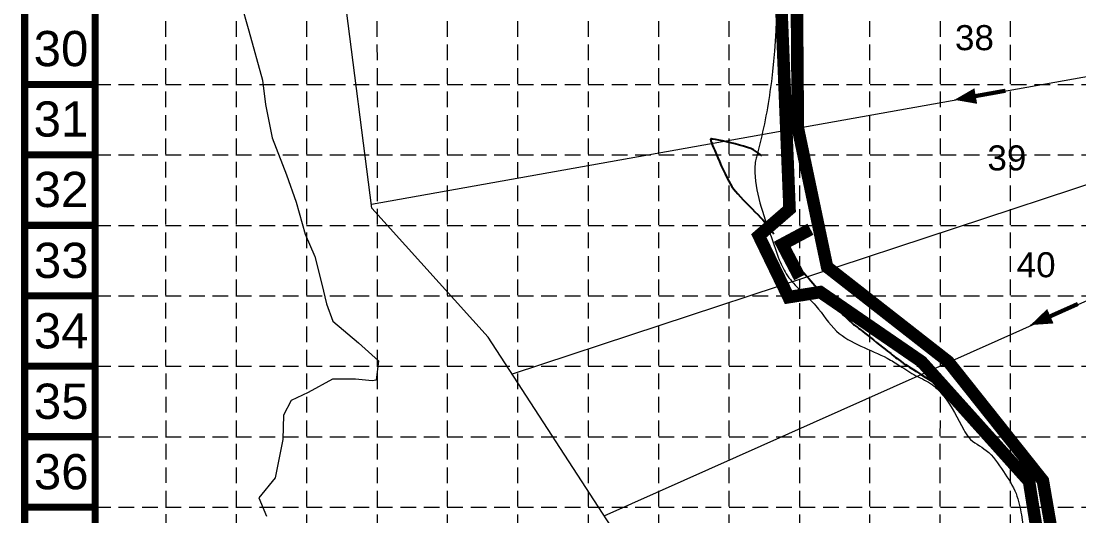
# Model space of a CAD drawing. Extents: x 2510300 to 2511653, y 7110042 to 7112204.
# Drawn here: x 2510300 to 2510807, y 7110950 to 7111187 of the extents above; entities that cross this region are included whole.
import ezdxf
from ezdxf.enums import TextEntityAlignment as Align

# ---------------------------------------------------------------- set-up
doc = ezdxf.new("R2010")
doc.units = 0
doc.header["$LTSCALE"] = 100
doc.header["$MEASUREMENT"] = 0
for name, pattern in [('DASHED', [0.75, 0.5, -0.25]), ('HIDDEN', [0.375, 0.25, -0.125]), ('HIDDEN2', [0.1875, 0.125, -0.0625])]:
    doc.linetypes.add(name, pattern=pattern)
for name, color, linetype in [('BASE', 7, 'Continuous'), ('CONT-MNR', 12, 'Continuous'), ('GRID', 254, 'DASHED'), ('LIMITS OF DISTURBANCE', 1, 'Continuous'), ('new', 7, 'Continuous'), ('SILT FENCE', 200, 'Continuous')]:
    doc.layers.add(name, color=color, linetype=linetype)
doc.styles.get("Standard").update_dxf_attribs({"font": 'ARIAL.TTF'})

msp = doc.modelspace()

# ---------------------------------------------------------------- linework, layer by layer
at = {"layer": 'BASE', "const_width": 3.373669407720818}
for points in [[(2511651.416529063, 7110043.53276356), (2511651.416529063, 7112202.681184501), (2510301.948765975, 7112202.681184501), (2510301.948765975, 7110043.53276356)], [(2511617.679834986, 7110077.269457637), (2511617.679834986, 7112168.944490424), (2510335.685460052, 7112168.944490424), (2510335.685460052, 7110077.269457637)]]:
    msp.add_lwpolyline(points, close=True, dxfattribs=at)
for points in [[(2510335.685460052, 7111156.843668108), (2510301.948765975, 7111156.843668108)], [(2510335.685460052, 7111123.106974031), (2510301.948765975, 7111123.106974031)], [(2510335.685460052, 7111089.370279954), (2510301.948765975, 7111089.370279954)], [(2510335.685460052, 7111055.633585877), (2510301.948765975, 7111055.633585877)], [(2510335.685460052, 7111021.896891799), (2510301.948765975, 7111021.896891799)], [(2510335.685460052, 7110988.160197722), (2510301.948765975, 7110988.160197722)], [(2510335.685460052, 7110954.423503645), (2510301.948765975, 7110954.423503645)]]:
    msp.add_lwpolyline(points, dxfattribs=at)
at = {"layer": 'CONT-MNR', "extrusion": (0.9947301883316655, -0.1025273252438065, 0), "elevation": 1768314.828620005}
msp.add_lwpolyline([(7331064.512530634, 682), (7331064.339874012, 682)], dxfattribs=at)
at = {"layer": 'CONT-MNR', "extrusion": (0.9872265105151194, 0.159322995628819, 0), "elevation": 3611527.648521391}
msp.add_lwpolyline([(6620295.290427409, 682), (6620295.002383071, 682)], dxfattribs=at)
at = {"layer": 'CONT-MNR', "extrusion": (0.9055377248236347, -0.4242657527084119, 0), "elevation": -743538.4723025169}
msp.add_lwpolyline([(7504571.690523779, 682), (7504571.590717852, 682)], dxfattribs=at)
at = {"layer": 'CONT-MNR', "extrusion": (0.9518717704736347, 0.306496545780517, 0), "elevation": 4569335.2240264}
msp.add_lwpolyline([(5999384.4255127, 682), (5999383.985986651, 682)], dxfattribs=at)
at = {"layer": 'CONT-MNR', "elevation": 682}
for points in [[(2510630.651986298, 7111130.721115917), (2510630.620506648, 7111130.684031851)], [(2510630.786204061, 7111130.739812962), (2510630.676087627, 7111130.731943831)], [(2510630.91720651, 7111129.264685078), (2510631.08708057, 7111128.810297113)], [(2510631.984167415, 7111126.567219694), (2510632.557220988, 7111125.180843138)], [(2510644.407745043, 7111127.839735995), (2510642.327290795, 7111128.389385994)], [(2510646.392912779, 7111127.268214902), (2510644.407745043, 7111127.839735995)], [(2510648.212805304, 7111126.68547364), (2510646.392912779, 7111127.268214902)], [(2510649.797433917, 7111126.102163129), (2510648.212805304, 7111126.68547364)], [(2510633.234255096, 7111123.567396038), (2510633.99545067, 7111121.782241292)], [(2510655.162000753, 7111122.680362402), (2510653.524450891, 7111123.923551694)], [(2510635.691049946, 7111117.918260461), (2510636.585815514, 7111115.950160171)], [(2510636.585815514, 7111115.950160171), (2510637.485466277, 7111114.03180383)], [(2510637.485466277, 7111114.03180383), (2510638.370183168, 7111112.218554337)], [(2510638.370183168, 7111112.218554337), (2510639.22014712, 7111110.565774589)], [(2510642.476749742, 7111105.694166665), (2510643.591208866, 7111104.407009227)], [(2510643.591208866, 7111104.407009227), (2510644.828566658, 7111103.04598762)], [(2510644.828566658, 7111103.04598762), (2510646.158820008, 7111101.632055114)], [(2510646.158820008, 7111101.632055114), (2510647.551965808, 7111100.186164988)], [(2510648.978000945, 7111098.729270512), (2510650.406922312, 7111097.282324962)], [(2510651.808726797, 7111095.866281615), (2510653.153411292, 7111094.50209374)], [(2510653.153411292, 7111094.50209374), (2510654.410972686, 7111093.210714615)], [(2510654.410972686, 7111093.210714615), (2510655.551407869, 7111092.013097513)], [(2510656.544713732, 7111090.930195709), (2510657.360887165, 7111089.982962476)], [(2510658.170670162, 7111088.971460927), (2510659.044779171, 7111087.833235803)], [(2510659.044779171, 7111087.833235803), (2510659.968774192, 7111086.594136393)], [(2510677.716033389, 7111063.72129781), (2510678.604692794, 7111062.72287382)], [(2510679.536968577, 7111061.682801528), (2510680.500999249, 7111060.614816913)], [(2510684.437441078, 7111056.338474859), (2510685.382323884, 7111055.336968351)], [(2510685.382323884, 7111055.336968351), (2510686.287792654, 7111054.389965408)], [(2510691.836782024, 7111048.812016141), (2510693.08827062, 7111047.579612797)], [(2510694.301403561, 7111046.391962294), (2510695.43950118, 7111045.284932062)], [(2510699.073315934, 7111041.904368924), (2510699.590096842, 7111041.494842835)], [(2510702.180332643, 7111039.575756449), (2510702.68017938, 7111039.18173173)], [(2510711.508692312, 7111032.135125376), (2510712.913819029, 7111031.015383794)], [(2510716.213057242, 7111028.40237505), (2510716.835906328, 7111027.918874634)], [(2510716.835906328, 7111027.918874634), (2510717.616486222, 7111027.328400319)], [(2510722.619643025, 7111023.63479685), (2510722.89104047, 7111023.415187282)], [(2510723.180667073, 7111023.189572884), (2510723.521489127, 7111022.940842696)], [(2510723.878443418, 7111022.707011353), (2510724.67691251, 7111022.194757395)], [(2510725.862126241, 7111021.438573675), (2510727.379314453, 7111020.472953046)], [(2510727.379314453, 7111020.472953046), (2510729.173706983, 7111019.332388358)], [(2510731.19053367, 7111018.051372468), (2510733.375024354, 7111016.664398226)], [(2510735.672408872, 7111015.205958486), (2510738.027917065, 7111013.710546099)], [(2510738.027917065, 7111013.710546099), (2510740.38677877, 7111012.21265392)]]:
    msp.add_lwpolyline(points, dxfattribs=at)
at = {"layer": 'CONT-MNR', "extrusion": (0.4098080105891057, -0.9121718009547323, 0), "elevation": -5457696.363890296}
msp.add_lwpolyline([(5204324.843635999, 682), (5204324.817214081, 682)], dxfattribs=at)
at = {"layer": 'CONT-MNR', "extrusion": (-0.06847705726821608, -0.9976526913850758, 0), "elevation": -7266359.329491789}
msp.add_lwpolyline([(2017788.566312261, 682), (2017788.254018766, 682)], dxfattribs=at)
at = {"layer": 'CONT-MNR', "extrusion": (-0.1295265229536766, -0.9915759576812715, 0), "elevation": -7376419.568834783}
msp.add_lwpolyline([(1568402.069725235, 682), (1568401.398923161, 682)], dxfattribs=at)
at = {"layer": 'CONT-MNR', "extrusion": (-0.162519573544084, -0.9867053198473439, 0), "elevation": -7424617.227706558}
msp.add_lwpolyline([(1321556.997334488, 682), (1321555.798992277, 682)], dxfattribs=at)
at = {"layer": 'CONT-MNR', "extrusion": (-0.1830013092702267, -0.9831126694359008, 0), "elevation": -7450491.542508531}
msp.add_lwpolyline([(1166890.409473716, 682), (1166888.876530071, 682)], dxfattribs=at)
at = {"layer": 'CONT-MNR', "extrusion": (-0.1978886784492002, -0.9802245002761506, 0), "elevation": -7467330.137666331}
msp.add_lwpolyline([(1053775.049815931, 682), (1053773.252561014, 682)], dxfattribs=at)
at = {"layer": 'CONT-MNR', "extrusion": (0.9324220700666078, 0.3613711156867716, 0), "elevation": 4910724.393167019}
msp.add_lwpolyline([(5723304.861283896, 682), (5723304.373860274, 682)], dxfattribs=at)
at = {"layer": 'CONT-MNR', "extrusion": (0.9343984659828108, 0.3562295703180324, 0), "elevation": 4879124.196985163}
msp.add_lwpolyline([(5750266.818369986, 682), (5750266.419196027, 682)], dxfattribs=at)
at = {"layer": 'CONT-MNR', "extrusion": (0.9288205112466805, 0.3705299689464469, 0), "elevation": 4966811.980980516}
msp.add_lwpolyline([(5674697.839262282, 682), (5674697.014402406, 682)], dxfattribs=at)
at = {"layer": 'CONT-MNR', "extrusion": (0.9262390572310603, 0.3769366111957245, 0), "elevation": 5005889.352101048}
msp.add_lwpolyline([(5640255.24725615, 682), (5640254.055400653, 682)], dxfattribs=at)
at = {"layer": 'CONT-MNR', "extrusion": (0.9221072730847801, 0.3869343315397988, 0), "elevation": 5066611.009402284}
msp.add_lwpolyline([(5585770.31880142, 682), (5585768.569062375, 682)], dxfattribs=at)
at = {"layer": 'CONT-MNR', "extrusion": (-0.2109930583327501, -0.9774875596831873, 0), "elevation": -7480767.72855215}
msp.add_lwpolyline([(953718.6325476628, 682), (953716.6413391102, 682)], dxfattribs=at)
at = {"layer": 'CONT-MNR', "extrusion": (-0.2241077123365061, -0.9745643812859662, 0), "elevation": -7492906.779570607}
msp.add_lwpolyline([(853121.7027667096, 682), (853119.587912921, 682)], dxfattribs=at)
at = {"layer": 'CONT-MNR', "extrusion": (-0.2384924279422123, -0.9711443568359076, 0), "elevation": -7504701.390417892}
msp.add_lwpolyline([(742245.8531883664, 682), (742243.6848680268, 682)], dxfattribs=at)
at = {"layer": 'CONT-MNR', "extrusion": (-0.4088868929728914, -0.912585069325033, 0), "elevation": -7516079.301937365}
msp.add_lwpolyline([(-616463.3360846025, 682), (-616464.7380097993, 682)], dxfattribs=at)
at = {"layer": 'CONT-MNR', "extrusion": (0.5132280502695373, 0.8582522755090891, 0), "elevation": 7391676.223696901}
msp.add_lwpolyline([(1494855.845488294, 682), (1494857.09075542, 682)], dxfattribs=at)
at = {"layer": 'CONT-MNR', "extrusion": (-0.5738828855801408, -0.8189373807796365, 0), "elevation": -7264386.289656664}
msp.add_lwpolyline([(-2024884.295606843, 682), (-2024885.979359054, 682)], dxfattribs=at)
at = {"layer": 'CONT-MNR', "extrusion": (0.9172817647989188, 0.3982388277998279, 0), "elevation": 5134883.585012749}
msp.add_lwpolyline([(5523070.39873165, 682), (5523068.325759566, 682)], dxfattribs=at)
at = {"layer": 'CONT-MNR', "extrusion": (0.9141833226823372, 0.4053009406965176, 0), "elevation": 5177324.059763732}
msp.add_lwpolyline([(5483304.545876834, 682), (5483302.399172457, 682)], dxfattribs=at)
at = {"layer": 'CONT-MNR', "extrusion": (0.8749089230641425, 0.4842874934816535, 0), "elevation": 5640402.568071393}
msp.add_lwpolyline([(5005702.911930108, 682), (5005701.269533895, 682)], dxfattribs=at)
at = {"layer": 'CONT-MNR', "extrusion": (0.850478890439439, 0.5260091794987048, 0), "elevation": 5875755.012888817}
msp.add_lwpolyline([(4727228.507088647, 682), (4727227.136388479, 682)], dxfattribs=at)
at = {"layer": 'CONT-MNR', "extrusion": (0.8102752812361544, 0.5860494591906649, 0), "elevation": 6201771.104889923}
msp.add_lwpolyline([(4290595.358810722, 682), (4290594.0301644, 682)], dxfattribs=at)
at = {"layer": 'CONT-MNR', "extrusion": (0.7784153243080221, 0.6277496179866915, 0), "elevation": 6418316.460736757}
msp.add_lwpolyline([(3959340.321185532, 682), (3959338.789432555, 682)], dxfattribs=at)
at = {"layer": 'CONT-MNR', "extrusion": (0.7146348249745318, 0.6994977247522829, 0), "elevation": 6768394.574579766}
msp.add_lwpolyline([(3325647.586661405, 682), (3325645.548005542, 682)], dxfattribs=at)
at = {"layer": 'CONT-MNR', "extrusion": (0.7106707883110702, 0.703524719282359, 0), "elevation": 6787078.623198204}
msp.add_lwpolyline([(3287344.48864043, 682), (3287342.496095681, 682)], dxfattribs=at)
at = {"layer": 'CONT-MNR', "extrusion": (0.7369351652061624, 0.6759634326519196, 0), "elevation": 6657028.530629571}
msp.add_lwpolyline([(3543302.422731976, 682), (3543300.953265116, 682)], dxfattribs=at)
at = {"layer": 'CONT-MNR', "extrusion": (0.7806497443799604, 0.6249687804998764, 0), "elevation": 6404153.261679177}
msp.add_lwpolyline([(3982188.108375864, 682), (3982186.812658347, 682)], dxfattribs=at)
at = {"layer": 'CONT-MNR', "extrusion": (0.8076488772480082, 0.5896637101603183, 0), "elevation": 6220881.409301762}
msp.add_lwpolyline([(4262816.03162924, 682), (4262814.404530581, 682)], dxfattribs=at)
at = {"layer": 'CONT-MNR', "extrusion": (0.7724285014609658, 0.6351017321112947, 0), "elevation": 6455567.701070158}
msp.add_lwpolyline([(3898262.910733159, 682), (3898261.790292117, 682)], dxfattribs=at)
at = {"layer": 'CONT-MNR', "extrusion": (0.7682290753127818, 0.6401750446901755, 0), "elevation": 6481101.005452026}
msp.add_lwpolyline([(3855661.951712119, 682), (3855660.839825153, 682)], dxfattribs=at)
at = {"layer": 'CONT-MNR', "extrusion": (0.7643883884177111, 0.6447560714349067, 0), "elevation": 6504034.300275045}
msp.add_lwpolyline([(3816847.989569162, 682), (3816846.87759775, 682)], dxfattribs=at)
at = {"layer": 'CONT-MNR', "extrusion": (0.7610043323296553, 0.6487467966591401, 0), "elevation": 6523916.364268812}
msp.add_lwpolyline([(3782763.214663006, 682), (3782762.093982108, 682)], dxfattribs=at)
at = {"layer": 'CONT-MNR', "extrusion": (0.7558793844081915, 0.6547108951489149, 0), "elevation": 6553460.398725392}
msp.add_lwpolyline([(3731343.195900559, 682), (3731342.031977419, 682)], dxfattribs=at)
at = {"layer": 'CONT-MNR', "extrusion": (0.7542035652492488, 0.6566406796455135, 0), "elevation": 6562975.786679664}
msp.add_lwpolyline([(3714580.108265239, 682), (3714578.909831482, 682)], dxfattribs=at)
at = {"layer": 'CONT-MNR', "extrusion": (0.7520806178612442, 0.659071122290644, 0), "elevation": 6574928.79031143}
msp.add_lwpolyline([(3693380.437518219, 682), (3693379.275515875, 682)], dxfattribs=at)
at = {"layer": 'CONT-MNR', "extrusion": (0.7494088845252648, 0.6621074865870332, 0), "elevation": 6589812.714043749}
msp.add_lwpolyline([(3666757.077350998, 682), (3666755.818972929, 682)], dxfattribs=at)
at = {"layer": 'CONT-MNR', "extrusion": (0.744641611770601, 0.6674645084344798, 0), "elevation": 6615937.747606134}
msp.add_lwpolyline([(3619404.346644358, 682), (3619402.949902253, 682)], dxfattribs=at)
at = {"layer": 'CONT-MNR', "extrusion": (0.7398919560134564, 0.6727257193140318, 0), "elevation": 6641425.673997568}
msp.add_lwpolyline([(3572417.201624705, 682), (3572415.739031489, 682)], dxfattribs=at)
at = {"layer": 'CONT-MNR', "extrusion": (0.7372995032689655, 0.6755660163739269, 0), "elevation": 6655114.372374778}
msp.add_lwpolyline([(3546849.571989855, 682), (3546848.103656689, 682)], dxfattribs=at)
at = {"layer": 'CONT-MNR', "extrusion": (0.7344353409670429, 0.6786786647144757, 0), "elevation": 6670057.59455651}
msp.add_lwpolyline([(3518666.00647197, 682), (3518664.550515763, 682)], dxfattribs=at)
at = {"layer": 'CONT-MNR', "extrusion": (0.7311790598808123, 0.6821855923367273, 0), "elevation": 6686820.067027865}
msp.add_lwpolyline([(3486704.163669571, 682), (3486702.738199194, 682)], dxfattribs=at)
at = {"layer": 'CONT-MNR', "extrusion": (0.7168309815076215, 0.6972469748595689, 0), "elevation": 6757898.877401372}
msp.add_lwpolyline([(3346855.678928153, 682), (3346854.398073789, 682)], dxfattribs=at)
at = {"layer": 'CONT-MNR', "extrusion": (0.7120356915987031, 0.7021432716259244, 0), "elevation": 6780677.232617924}
msp.add_lwpolyline([(3300461.765593647, 682), (3300460.28709978, 682)], dxfattribs=at)
at = {"layer": 'CONT-MNR', "extrusion": (0.7086374532341573, 0.7055727885015178, 0), "elevation": 6796532.789865201}
msp.add_lwpolyline([(3267684.788340661, 682), (3267683.163451547, 682)], dxfattribs=at)
at = {"layer": 'CONT-MNR', "extrusion": (0.7059855085262561, 0.7082262786362307, 0), "elevation": 6808743.684875341}
msp.add_lwpolyline([(3242162.959212222, 682), (3242161.239195707, 682)], dxfattribs=at)
at = {"layer": 'CONT-MNR', "extrusion": (-0.7037323463237853, -0.7104651889696073, 0), "elevation": -6819007.695195736}
msp.add_lwpolyline([(-3220517.678904152, 682), (-3220515.915039294, 682)], dxfattribs=at)
at = {"layer": 'CONT-MNR', "extrusion": (0.6995619899775973, 0.7145719153301396, 0), "elevation": 6837740.342021264}
msp.add_lwpolyline([(3180547.826727624, 682), (3180546.129021746, 682)], dxfattribs=at)
at = {"layer": 'CONT-MNR', "extrusion": (-0.694432097657729, -0.7195582406884703, 0), "elevation": -6860318.735314256}
msp.add_lwpolyline([(-3131546.50040244, 682), (-3131545.073995833, 682)], dxfattribs=at)
at = {"layer": 'CONT-MNR', "extrusion": (-0.6905222894591264, -0.7233111140858589, 0), "elevation": -6877189.242647806}
msp.add_lwpolyline([(-3094319.928737271, 682), (-3094318.714891732, 682)], dxfattribs=at)
at = {"layer": 'CONT-MNR', "extrusion": (-0.6841418269148483, -0.7293489978505584, 0), "elevation": -6904105.486119489}
msp.add_lwpolyline([(-3033787.669738062, 682), (-3033786.719694062, 682)], dxfattribs=at)
at = {"layer": 'CONT-MNR', "extrusion": (-0.6705561474805904, -0.7418587824350323, 0), "elevation": -6958953.561112504}
msp.add_lwpolyline([(-2905770.08008839, 682), (-2905769.444981475, 682)], dxfattribs=at)
at = {"layer": 'CONT-MNR', "extrusion": (-0.6440500306066484, -0.7649833711104936, 0), "elevation": -7056844.623125335}
msp.add_lwpolyline([(-2659224.454267709, 682), (-2659223.71520475, 682)], dxfattribs=at)
at = {"layer": 'CONT-MNR', "extrusion": (0.6010189171899158, 0.7992347972779095, 0), "elevation": 7192369.756594684}
msp.add_lwpolyline([(2267231.981406222, 682), (2267231.369325633, 682)], dxfattribs=at)
at = {"layer": 'CONT-MNR', "extrusion": (-0.5882127908893329, -0.808706196732894, 0), "elevation": -7227568.925330738}
msp.add_lwpolyline([(-2152386.635162361, 682), (-2152386.038386337, 682)], dxfattribs=at)
at = {"layer": 'CONT-MNR', "extrusion": (-0.5855217975585616, -0.8106566625790421, 0), "elevation": -7234682.489027114}
msp.add_lwpolyline([(-2128353.239387531, 682), (-2128352.626252503, 682)], dxfattribs=at)
at = {"layer": 'CONT-MNR', "extrusion": (-0.5926514644346075, -0.8054590254653028, 0), "elevation": -7215622.343614408}
msp.add_lwpolyline([(-2192101.688572863, 682), (-2192101.027493068, 682)], dxfattribs=at)
at = {"layer": 'CONT-MNR', "extrusion": (-0.6066383808455338, -0.7949779084258312, 0), "elevation": -7176207.674130517}
msp.add_lwpolyline([(-2317877.507150436, 682), (-2317876.766364386, 682)], dxfattribs=at)
at = {"layer": 'CONT-MNR', "extrusion": (-0.6222619183626102, -0.7828091114414064, 0), "elevation": -7128900.92948301}
msp.add_lwpolyline([(-2459527.948611295, 682), (-2459526.935466614, 682)], dxfattribs=at)
at = {"layer": 'CONT-MNR', "extrusion": (0.6234559533709727, 0.7818584745376185, 0), "elevation": 7125138.781654606}
msp.add_lwpolyline([(2470404.531818836, 682), (2470403.208182689, 682)], dxfattribs=at)
at = {"layer": 'CONT-MNR', "extrusion": (-0.6239933869908032, -0.7814296212658859, 0), "elevation": -7123438.526872523}
msp.add_lwpolyline([(-2475301.642771243, 682), (-2475300.074826474, 682)], dxfattribs=at)
at = {"layer": 'CONT-MNR', "extrusion": (0.6242114736963766, 0.7812554230888884, 0), "elevation": 7122747.348776579}
msp.add_lwpolyline([(2477288.257765724, 682), (2477286.511696648, 682)], dxfattribs=at)
at = {"layer": 'CONT-MNR', "extrusion": (0.6242255089793093, 0.7812442088998307, 0), "elevation": 7122702.842762792}
msp.add_lwpolyline([(2477414.472638109, 682), (2477412.614629479, 682)], dxfattribs=at)
at = {"layer": 'CONT-MNR', "extrusion": (-0.6240729628343152, -0.7813660710954882, 0), "elevation": -7123186.41012974}
msp.add_lwpolyline([(-2476021.89327345, 682), (-2476019.989510049, 682)], dxfattribs=at)
at = {"layer": 'CONT-MNR', "extrusion": (0.6237498137475044, 0.7816240591550095, 0), "elevation": 7124209.638158956}
msp.add_lwpolyline([(2473074.332379316, 682), (2473072.449045688, 682)], dxfattribs=at)
at = {"layer": 'CONT-MNR', "extrusion": (-0.6223678603223456, -0.7827248855362817, 0), "elevation": -7128567.961618461}
msp.add_lwpolyline([(-2460479.679646784, 682), (-2460478.035723503, 682)], dxfattribs=at)
at = {"layer": 'CONT-MNR', "extrusion": (-0.6209913457828978, -0.7838174203618757, 0), "elevation": -7132880.974929379}
msp.add_lwpolyline([(-2447946.556847486, 682), (-2447945.131901222, 682)], dxfattribs=at)
at = {"layer": 'CONT-MNR', "extrusion": (-0.6185362911566803, -0.7857562322515416, 0), "elevation": -7140503.97945529}
msp.add_lwpolyline([(-2425619.362284933, 682), (-2425618.22249016, 682)], dxfattribs=at)
at = {"layer": 'CONT-MNR', "extrusion": (0.5966255599143708, 0.8025197450884706, 0), "elevation": 7204698.14262794}
msp.add_lwpolyline([(2227720.199801577, 682), (2227719.205648179, 682)], dxfattribs=at)
at = {"layer": 'CONT-MNR', "extrusion": (-0.5917827726422767, -0.8060974817004575, 0), "elevation": -7217980.648146855}
msp.add_lwpolyline([(-2184299.326689847, 682), (-2184298.350194664, 682)], dxfattribs=at)
at = {"layer": 'CONT-MNR', "extrusion": (0.5883717199242344, 0.8085905757510401, 0), "elevation": 7227144.909596986}
msp.add_lwpolyline([(2153782.805988574, 682), (2153781.880244877, 682)], dxfattribs=at)
at = {"layer": 'CONT-MNR', "extrusion": (0.5862652311982547, 0.8101191756081676, 0), "elevation": 7232726.01906381}
msp.add_lwpolyline([(2134964.698804678, 682), (2134963.856928927, 682)], dxfattribs=at)
at = {"layer": 'CONT-MNR', "extrusion": (-0.5856380191583715, -0.8105727052623095, 0), "elevation": -7234376.325617498}
msp.add_lwpolyline([(-2129365.050098395, 682), (-2129364.325220181, 682)], dxfattribs=at)
at = {"layer": 'CONT-MNR', "extrusion": (-0.5872883980479761, -0.8093777471108543, 0), "elevation": -7230022.589991957}
msp.add_lwpolyline([(-2144100.417047045, 682), (-2144099.842299294, 682)], dxfattribs=at)
at = {"layer": 'CONT-MNR', "extrusion": (0.5942278928378195, 0.8042967184898402, 0), "elevation": 7211314.411759187}
msp.add_lwpolyline([(2206203.80751555, 682), (2206203.416012862, 682)], dxfattribs=at)
at = {"layer": 'CONT-MNR', "extrusion": (-0.6128796858694721, -0.7901762402455146, 0), "elevation": -7157732.817412954}
msp.add_lwpolyline([(-2374289.361599, 682), (-2374288.939113499, 682)], dxfattribs=at)
at = {"layer": 'CONT-MNR', "extrusion": (0.6276898115914359, 0.7784635511212505, 0), "elevation": 7111627.718933186}
msp.add_lwpolyline([(2509011.406743356, 682), (2509011.039180124, 682)], dxfattribs=at)
at = {"layer": 'CONT-MNR', "extrusion": (0.6145331927556603, 0.7888909652173325, 0), "elevation": 7152744.680045969}
msp.add_lwpolyline([(2389273.318189132, 682), (2389272.951057785, 682)], dxfattribs=at)
at = {"layer": 'CONT-MNR', "extrusion": (-0.5479684398449873, -0.8364990071326149, 0), "elevation": -7324160.880664672}
msp.add_lwpolyline([(-1796398.413685328, 682), (-1796397.986961222, 682)], dxfattribs=at)
at = {"layer": 'CONT-MNR', "extrusion": (-0.5378657931877209, -0.8430304789973752, 0), "elevation": -7345241.366830827}
msp.add_lwpolyline([(-1708158.166150591, 682), (-1708156.760253934, 682)], dxfattribs=at)
at = {"layer": 'CONT-MNR', "extrusion": (-0.5361545922282254, -0.8441198097619705, 0), "elevation": -7348691.262393732}
msp.add_lwpolyline([(-1693249.438010339, 682), (-1693247.048744428, 682)], dxfattribs=at)
at = {"layer": 'CONT-MNR', "extrusion": (0.5359512770916286, 0.8442489138778044, 0), "elevation": 7349098.854266047}
msp.add_lwpolyline([(1691474.537803018, 682), (1691471.816585992, 682)], dxfattribs=at)
at = {"layer": 'CONT-MNR', "extrusion": (0.5362257153144316, 0.8440746307261735, 0), "elevation": 7348548.567354446}
msp.add_lwpolyline([(1693855.345520427, 682), (1693852.611822512, 682)], dxfattribs=at)
at = {"layer": 'CONT-MNR', "extrusion": (-0.536485908895697, -0.8439092780366607, 0), "elevation": -7348026.021735559}
msp.add_lwpolyline([(-1696118.009232296, 682), (-1696115.40082603, 682)], dxfattribs=at)
at = {"layer": 'GRID', "color": 252, "linetype": 'HIDDEN', "lineweight": 0, "ltscale": 0.3}
for p, q in [((2510774.262483056, 7110212.157380112), (2510774.262483056, 7112168.944490424)), ((2510369.730118748, 7110212.22098106), (2510369.547540114, 7112167.676928658)), ((2510403.609924451, 7110212.215654446), (2510403.190460545, 7112167.661735814)), ((2510437.24564817, 7110212.210366207), (2510436.934770114, 7112167.572832601)), ((2510471.162046438, 7110212.20503384), (2510470.627668361, 7112167.520625851)), ((2510504.591212152, 7110212.199778076), (2510504.448760892, 7112167.781545321)), ((2510538.120006982, 7110212.194506648), (2510538.225776636, 7112167.718843891)), ((2510572.111010675, 7110212.189162551), (2510571.929460961, 7112167.594501291)), ((2510605.967568333, 7110212.183839593), (2510605.622943745, 7112167.623344203)), ((2510639.436076547, 7110212.178577644), (2510639.443646586, 7112167.603008776)), ((2510673.265679867, 7110212.173258922), (2510673.229597377, 7112167.595053643)), ((2510706.793740293, 7110212.16798761), (2510706.861077605, 7112167.590812598)), ((2510740.5399701, 7110212.162681997), (2510740.745536609, 7112167.546110211)), ((2510335.685460052, 7111156.843668108), (2511617.679834986, 7111156.843668108)), ((2510335.685460052, 7111123.106974031), (2511617.679834986, 7111123.106974031)), ((2510335.685460052, 7111089.370279954), (2511617.679834986, 7111089.370279954)), ((2510335.685460052, 7111055.633585877), (2511617.679834986, 7111055.633585877)), ((2510335.685460052, 7111021.896891799), (2511617.679834986, 7111021.896891799)), ((2510335.685460052, 7110988.160197722), (2511617.679834986, 7110988.160197722)), ((2510335.685460052, 7110954.423503645), (2511617.679834986, 7110954.423503645))]:
    msp.add_line(p, q, dxfattribs=at)
at = {"layer": 'LIMITS OF DISTURBANCE', "linetype": 'HIDDEN2', "ltscale": 3, "const_width": 6}
msp.add_lwpolyline([(2510624.767337645, 7111589.553662675), (2510630.132838874, 7111403.613327434), (2510662.001417517, 7111254.194576124), (2510668.38566928, 7111097.119647331), (2510653.676073642, 7111084.37571564), (2510667.895352255, 7111054.966637445), (2510683.095264919, 7111057.417396071), (2510731.636933356, 7111024.087108124), (2510783.120522807, 7110966.739412986), (2510801.530992337, 7110851.095707513), (2510821.440078284, 7110779.738900874), (2510842.920419858, 7110710.406238122), (2510843.875746675, 7110671.729006626), (2510843.694021313, 7110604.864572183), (2510904.264407113, 7110466.800300008)], dxfattribs=at)
at = {"layer": 'new', "color": 7, "lineweight": 0}
for p, q in [((2510468.272781195, 7111097.590567246), (2510452.109520754, 7111223.840111448)), ((2510468.272781195, 7111097.590567246), (2510452.109520754, 7111223.840111448)), ((2510523.982943343, 7111035.755215432), (2510468.272781195, 7111097.590567246)), ((2510523.982943343, 7111035.755215432), (2510468.272781195, 7111097.590567246)), ((2510681.938717385, 7110793.239422452), (2510523.982943343, 7111035.755215432)), ((2510681.938717385, 7110793.239422452), (2510523.982943343, 7111035.755215432))]:
    msp.add_line(p, q, dxfattribs=at)
at = {"layer": 'new', "color": 5, "lineweight": 0, "ltscale": 0.25}
for p, q in [((2510405.383478282, 7111196.525387411), (2510409.329274427, 7111182.516094893)), ((2510409.329274427, 7111182.516094893), (2510415.90553715, 7111158.835544581)), ((2510415.90553715, 7111158.835544581), (2510417.25073045, 7111147.242644113)), ((2510417.25073045, 7111147.242644113), (2510420.524824591, 7111131.236719352)), ((2510420.524824591, 7111131.236719352), (2510427.457728358, 7111113.552368997)), ((2510427.457728358, 7111113.552368997), (2510432.075017222, 7111100.540116948)), ((2510432.075017222, 7111100.540116948), (2510436.349597619, 7111085.197518662)), ((2510436.349597619, 7111085.197518662), (2510440.975748105, 7111074.516881683)), ((2510440.975748105, 7111074.516881683), (2510444.259975791, 7111061.177232508)), ((2510444.259975791, 7111061.177232508), (2510446.557859084, 7111051.839702351)), ((2510446.557859084, 7111051.839702351), (2510449.527226727, 7111043.497010946)), ((2510449.527226727, 7111043.497010946), (2510461.822357267, 7111033.121892315)), ((2510461.822357267, 7111033.121892315), (2510471.456628959, 7111024.421406426)), ((2510471.456628959, 7111024.421406426), (2510470.395158015, 7111015.26838012)), ((2510449.396378231, 7111015.680652466), (2510437.705629732, 7111009.395065727)), ((2510460.395375289, 7111015.638849272), (2510449.396378231, 7111015.680652466)), ((2510468.394394786, 7111014.941318941), (2510460.395375289, 7111015.638849272)), ((2510470.395158015, 7111015.26838012), (2510468.394394786, 7111014.941318941)), ((2510437.705629732, 7111009.395065727), (2510429.688878623, 7111005.427164206)), ((2510429.688878623, 7111005.427164206), (2510425.993559869, 7110998.444060779)), ((2510425.993559869, 7110998.444060779), (2510425.618977932, 7110986.782837198)), ((2510425.618977932, 7110986.782837198), (2510423.240051381, 7110974.796767792)), ((2510423.240051381, 7110974.796767792), (2510421.880606254, 7110968.471915523)), ((2510421.880606254, 7110968.471915523), (2510414.176171343, 7110958.837735188)), ((2510414.176171343, 7110958.837735188), (2510417.811977485, 7110950.162249034))]:
    msp.add_line(p, q, dxfattribs=at)
at = {"layer": 'new', "lineweight": 0}
for p, q in [((2510813.373625071, 7111160.954096345), (2510468.049727209, 7111099.332818702)), ((2510813.373625071, 7111160.954096345), (2510468.049727209, 7111099.332818702)), ((2510747.351533134, 7111149.482061956), (2510757.60737618, 7111151.303474755)), ((2510757.60737618, 7111151.303474755), (2510771.837844457, 7111153.851518566)), ((2510825.33441579, 7111113.571563466), (2510535.439930798, 7111018.164846135)), ((2510825.33441579, 7111113.571563466), (2510535.439930798, 7111018.164846135)), ((2510579.62759081, 7110950.321771245), (2510843.713873713, 7111067.968478095)), ((2510579.62759081, 7110950.321771245), (2510843.713873713, 7111067.968478095)), ((2510793.333937102, 7111045.848867749), (2510806.536125494, 7111051.739621206)), ((2510783.815580719, 7111041.617939606), (2510793.333937102, 7111045.848867749))]:
    msp.add_line(p, q, dxfattribs=at)
at = {"layer": 'new'}
for points in [[(2510747.351533134, 7111149.482061956, 0, 7.565167699475388, 0), (2510757.60737618, 7111151.303474755, 7.565167699475388, 7.565167699475388, 0)], [(2510783.815580719, 7111041.617939606, 0, 7.565167699475388, 0), (2510793.333937102, 7111045.848867749, 7.565167699475388, 7.565167699475388, 0)]]:
    msp.add_lwpolyline(points, format="xyseb", dxfattribs=at)
at = {"layer": 'new', "const_width": 2}
for points in [[(2510757.60737618, 7111151.303474755), (2510771.837844457, 7111153.851518566)], [(2510793.333937102, 7111045.848867749), (2510806.536125494, 7111051.739621206)]]:
    msp.add_lwpolyline(points, dxfattribs=at)
at = {"layer": 'new', "color": 5, "lineweight": 0, "ltscale": 0.25}
msp.add_spline([(2510620.436491081, 7111507.642633257), (2510618.273222822, 7111486.999485744), (2510617.89767707, 7111473.764345642), (2510617.431494831, 7111451.391899307), (2510617.115856114, 7111429.965723398), (2510619.952721446, 7111408.090050384), (2510622.887092683, 7111394.406539607), (2510627.695914688, 7111382.784616278), (2510632.222102166, 7111366.74982773), (2510637.041295271, 7111353.710226594), (2510645.538936488, 7111332.538005928), (2510651.173959682, 7111319.480169516), (2510655.895837056, 7111293.568505926), (2510659.035160879, 7111277.469559879), (2510661.257638371, 7111249.020585039), (2510661.892034329, 7111231.139975229), (2510659.014127618, 7111153.500761784), (2510652.695030533, 7111122.685477023), (2510652.107038496, 7111120.257103018), (2510651.786235944, 7111116.791791843), (2510659.531212749, 7111084.006324609), (2510663.487706981, 7111072.8215455), (2510667.417870541, 7111065.236037947), (2510673.572744437, 7111058.315223674), (2510681.005174696, 7111050.779716612), (2510690.929509414, 7111038.760859545), (2510715.20026973, 7111025.696671227), (2510721.176662116, 7111022.14092768), (2510728.961035245, 7111017.352444081), (2510736.880728582, 7111012.980255814), (2510742.317806257, 7111007.482399659), (2510751.860243061, 7110991.472922304), (2510754.239945425, 7110987.752431838), (2510762.58792364, 7110981.583644624), (2510770.855101869, 7110971.497039722), (2510776.883143109, 7110960.881155652), (2510779.448801491, 7110950.655297983), (2510782.209560417, 7110932.678148434), (2510786.2653011, 7110907.92687456), (2510793.488737759, 7110868.08921307), (2510797.759161885, 7110857.707432488), (2510802.035270638, 7110846.548591862), (2510806.463304128, 7110835.857113574), (2510810.434411499, 7110823.918965195), (2510814.896567324, 7110808.565177011), (2510820.772703493, 7110791.045903608), (2510824.142903611, 7110776.305828573), (2510831.055075628, 7110747.697633768), (2510835.731686161, 7110724.263673092), (2510838.815075736, 7110706.257693135), (2510841.579820937, 7110689.337334454), (2510844.515843753, 7110672.061233017), (2510844.741667713, 7110662.426940432), (2510845.151264821, 7110648.908534364), (2510843.836180449, 7110637.553390832), (2510842.194493701, 7110628.371687294), (2510839.641213877, 7110616.385784262), (2510839.736714275, 7110603.331356459), (2510837.970978646, 7110590.210934538), (2510838.226362332, 7110576.53597496), (2510838.324136653, 7110563.170713087), (2510838.418500273, 7110550.271677188), (2510844.156095036, 7110528.927459112), (2510849.965863322, 7110515.797838073), (2510867.682930756, 7110504.992078342), (2510882.915901268, 7110494.168171196), (2510894.156142611, 7110485.800352653), (2510904.417298477, 7110475.437138471), (2510909.222528706, 7110463.791362341), (2510912.056832171, 7110449.894364723)], degree=3, dxfattribs=at)
at = {"layer": 'new', "color": 32, "lineweight": 0, "ltscale": 0.25}
msp.add_spline([(2510620.436491081, 7111507.642633257), (2510618.273222822, 7111486.999485744), (2510617.89767707, 7111473.764345642), (2510617.431494831, 7111451.391899307), (2510617.115856114, 7111429.965723398), (2510619.952721446, 7111408.090050384), (2510622.887092683, 7111394.406539607), (2510627.695914688, 7111382.784616278), (2510632.222102166, 7111366.74982773), (2510637.041295271, 7111353.710226594), (2510645.538936488, 7111332.538005928), (2510651.173959682, 7111319.480169516), (2510655.895837056, 7111293.568505926), (2510659.035160879, 7111277.469559879), (2510661.257638371, 7111249.020585039), (2510661.892034329, 7111231.139975229), (2510659.014127618, 7111153.500761784), (2510652.695030533, 7111122.685477023), (2510652.107038496, 7111120.257103018), (2510651.786235944, 7111116.791791843), (2510659.531212749, 7111084.006324609), (2510663.487706981, 7111072.8215455), (2510667.417870541, 7111065.236037947), (2510673.572744437, 7111058.315223674), (2510681.005174696, 7111050.779716612), (2510690.929509414, 7111038.760859545), (2510715.20026973, 7111025.696671227), (2510721.176662116, 7111022.14092768), (2510728.961035245, 7111017.352444081), (2510736.880728582, 7111012.980255814), (2510742.317806257, 7111007.482399659), (2510751.860243061, 7110991.472922304), (2510754.239945425, 7110987.752431838), (2510762.58792364, 7110981.583644624), (2510770.855101869, 7110971.497039722), (2510776.883143109, 7110960.881155652), (2510779.448801491, 7110950.655297983), (2510782.209560417, 7110932.678148434), (2510786.2653011, 7110907.92687456), (2510793.488737759, 7110868.08921307), (2510797.759161885, 7110857.707432488), (2510802.035270638, 7110846.548591862), (2510806.463304128, 7110835.857113574), (2510810.434411499, 7110823.918965195), (2510814.896567324, 7110808.565177011), (2510820.772703493, 7110791.045903608), (2510824.142903611, 7110776.305828573), (2510831.055075628, 7110747.697633768), (2510835.731686161, 7110724.263673092), (2510838.815075736, 7110706.257693135), (2510841.579820937, 7110689.337334454), (2510844.515843753, 7110672.061233017), (2510844.741667713, 7110662.426940432), (2510845.151264821, 7110648.908534364), (2510843.836180449, 7110637.553390832), (2510842.194493701, 7110628.371687294), (2510839.641213877, 7110616.385784262), (2510839.736714275, 7110603.331356459), (2510837.970978646, 7110590.210934538), (2510838.226362332, 7110576.53597496), (2510838.324136653, 7110563.170713087), (2510838.418500273, 7110550.271677188), (2510844.156095036, 7110528.927459112), (2510849.965863322, 7110515.797838073), (2510867.682930756, 7110504.992078342), (2510882.915901268, 7110494.168171196), (2510894.156142611, 7110485.800352653), (2510904.417298477, 7110475.437138471), (2510909.222528706, 7110463.791362341), (2510912.056832171, 7110449.894364723)], degree=3, dxfattribs=at)
at = {"layer": 'SILT FENCE', "const_width": 6}
for points in [[(2511001.566836493, 7111597.103095632), (2510631.354724774, 7111594.534112516), (2510638.210936768, 7111403.840296603), (2510671.451618027, 7111255.309466017), (2510672.366410817, 7111135.994873638), (2510686.375034863, 7111069.45798817), (2510744.406988233, 7111024.120027085), (2510789.759701062, 7110967.081945377), (2510809.300330493, 7110854.171080754), (2510850.751729059, 7110709.869615013), (2510852.214718056, 7110607.006066772), (2510909.361068004, 7110473.876509311), (2510923.518142596, 7110474.323429393)], [(2510678.421675491, 7111087.519220647), (2510664.901528469, 7111080.283515664), (2510673.232123253, 7111064.446872705)]]:
    msp.add_lwpolyline(points, dxfattribs=at)

# ---------------------------------------------------------------- texts
at = {"layer": 'BASE'}
for s, p in [('30', (2510319.359378474, 7111174.042891285)), ('31', (2510319.35940202, 7111140.306184391)), ('32', (2510319.359425565, 7111106.569488139)), ('33', (2510319.463238269, 7111072.605463965)), ('34', (2510319.463238269, 7111038.868789001)), ('35', (2510319.463261814, 7111005.132082107)), ('36', (2510319.46328536, 7110971.395385855))]:
    msp.add_text(s, height=16.86834703860409, dxfattribs=at).set_placement(p, align=Align.MIDDLE_CENTER)
at = {"layer": 'new', "lineweight": 0}
for s, p in [('38', (2510756.957776718, 7111179.26977816)), ('38', (2510756.957776718, 7111179.26977816)), ('39', (2510772.499457556, 7111121.675559484)), ('39', (2510772.499457556, 7111121.675559484)), ('40', (2510786.520738989, 7111070.50608077)), ('40', (2510786.520738989, 7111070.50608077))]:
    msp.add_text(s, height=12, dxfattribs=at).set_placement(p, align=Align.MIDDLE)

doc.saveas('drawing.dxf')
